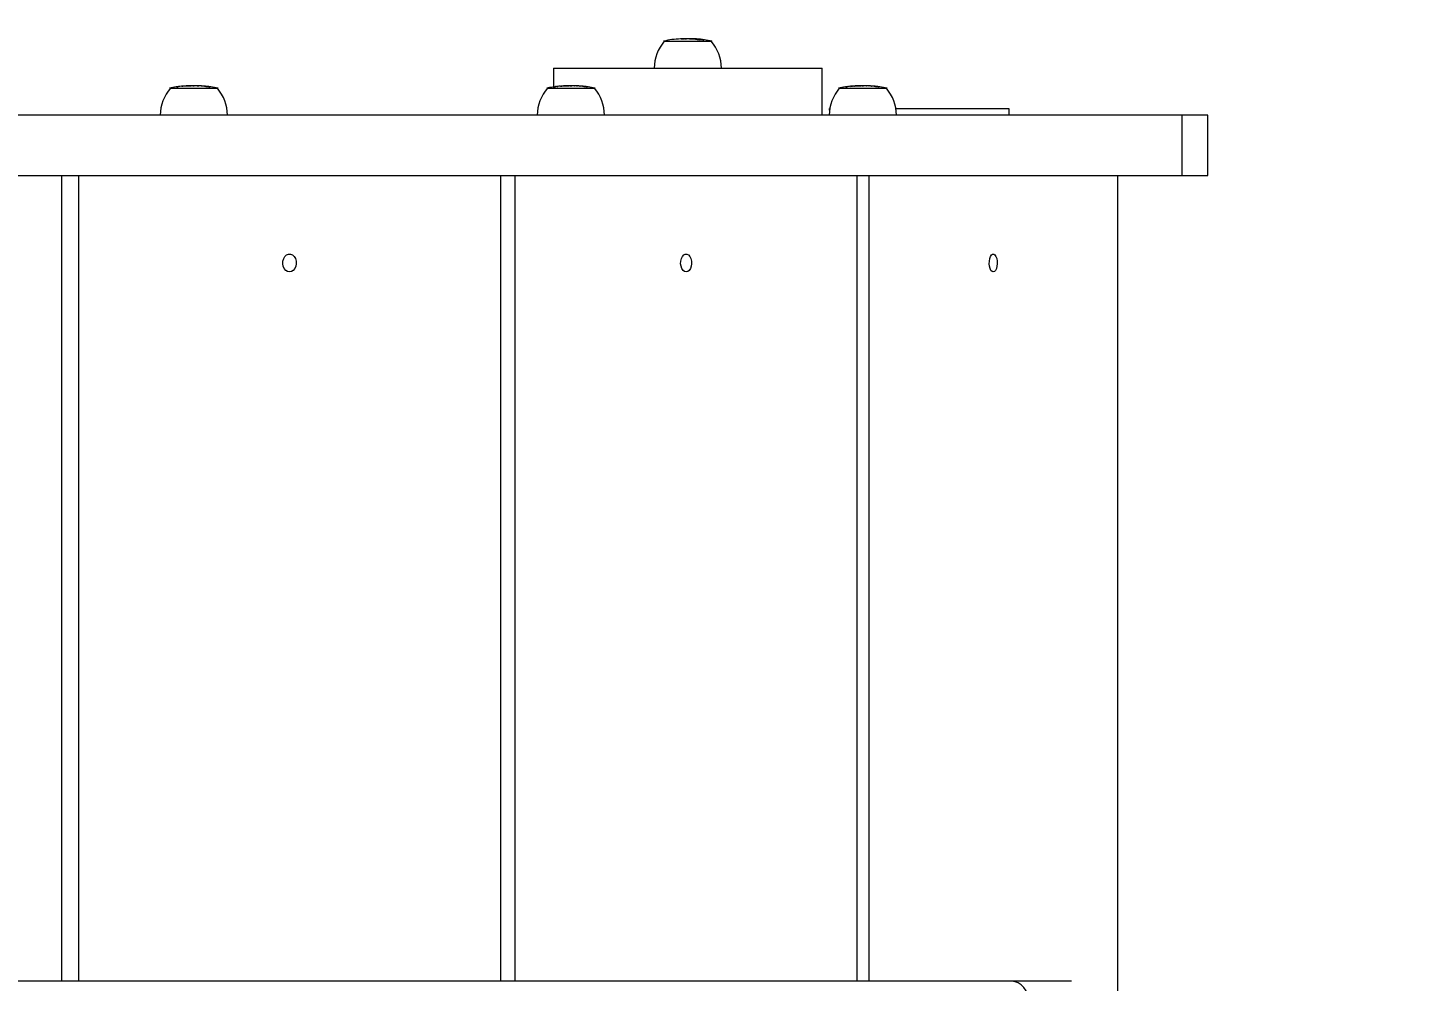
# Model space of a CAD drawing. Header units: millimetres. Extents: x -6796 to 9036, y -6828 to 5710.
# Drawn here: x 4953 to 5571, y 653 to 1078 of the extents above; entities that cross this region are included whole.
import ezdxf

# ---------------------------------------------------------------- set-up
doc = ezdxf.new("R2010")
doc.units = ezdxf.units.MM
doc.layers.add('DIKOM_РАЗМЕР_ЗОНА', color=7, linetype='Continuous')
doc.layers.add('DIKOM_РАЗМЕР_ОБЪЕКТА', color=7, linetype='Continuous')
doc.styles.add('style1', font='arial.ttf', dxfattribs={"width": 0.8})
doc.dimstyles.new('1-50', dxfattribs={"dimtxt": 300, "dimasz": 200, "dimexe": 100, "dimexo": 0, "dimgap": 100, "dimtad": 1, "dimtxsty": 'style1', "dimcen": 200, "dimclrd": 7, "dimclre": 7, "dimclrt": 7, "dimadec": 1, "dimazin": 2, "dimtfac": 1, "dimtmove": 0, "dimatfit": 2, "dimfxl": 0, "dimlwd": 25, "dimlwe": 18, "dimarcsym": 0})

# ---------------------------------------------------------------- blocks, each defined once
blk = doc.blocks.new('*D11')
at = {"layer": 'Defpoints', "color": 0, "transparency": 16777216}
for p in [(-5295.52, 688.88), (5479.37, 352.85), (5479.37, -5858.19)]:
    blk.add_point(p, dxfattribs=at)
at = {"layer": 'DIKOM_РАЗМЕР_ОБЪЕКТА', "color": 7, "lineweight": 18, "transparency": 16777216}
for p, q in [((-5295.52, 688.88), (-5295.52, -5958.19)), ((5479.37, 352.85), (5479.37, -5958.19))]:
    blk.add_line(p, q, dxfattribs=at)
at = {"layer": 'DIKOM_РАЗМЕР_ОБЪЕКТА', "color": 7, "lineweight": 25, "transparency": 16777216}
blk.add_line((-5095.52, -5858.19), (5279.37, -5858.19), dxfattribs=at)
at = {"layer": 'DIKOM_РАЗМЕР_ОБЪЕКТА', "color": 7, "transparency": 16777216}
for points in [[(-5095.52, -5824.85), (-5095.52, -5891.52), (-5295.52, -5858.19)], [(5279.37, -5824.85), (5279.37, -5891.52), (5479.37, -5858.19)]]:
    blk.add_solid(points, dxfattribs=at)
at = {"layer": 'DIKOM_РАЗМЕР_ОБЪЕКТА', "color": 7, "transparency": 16777216, "insert": (180.34, -5605.01), "char_height": 300, "attachment_point": 5, "style": 'style1'}
blk.add_mtext('10800', dxfattribs=at)
blk = doc.blocks.new('*D12')
at = {"layer": 'Defpoints', "color": 0, "transparency": 16777216}
for p in [(2948.75, 3709.77), (8020.57, 3709.77), (3585.49, -3770.48)]:
    blk.add_point(p, dxfattribs=at)
at = {"layer": 'DIKOM_РАЗМЕР_ОБЪЕКТА', "color": 7, "lineweight": 18, "transparency": 16777216}
for p, q in [((2948.75, 3709.77), (8120.57, 3709.77)), ((3585.49, -3770.48), (8120.57, -3770.48))]:
    blk.add_line(p, q, dxfattribs=at)
at = {"layer": 'DIKOM_РАЗМЕР_ОБЪЕКТА', "color": 7, "lineweight": 25, "transparency": 16777216}
blk.add_line((8020.57, -3570.48), (8020.57, 3509.77), dxfattribs=at)
at = {"layer": 'DIKOM_РАЗМЕР_ОБЪЕКТА', "color": 7, "transparency": 16777216}
for points in [[(7987.24, 3509.77), (8053.9, 3509.77), (8020.57, 3709.77)], [(7987.24, -3570.48), (8053.9, -3570.48), (8020.57, -3770.48)]]:
    blk.add_solid(points, dxfattribs=at)
at = {"layer": 'DIKOM_РАЗМЕР_ОБЪЕКТА', "color": 7, "transparency": 16777216, "insert": (7767.4, 241.53), "char_height": 300, "attachment_point": 5, "rotation": 90, "style": 'style1'}
blk.add_mtext('7500', dxfattribs=at)
blk = doc.blocks.new('*D13')
at = {"layer": 'Defpoints', "color": 0, "transparency": 16777216}
for p in [(3235.25, 5709.77), (3235.49, -5270.48), (8936.08, -5270.48)]:
    blk.add_point(p, dxfattribs=at)
at = {"layer": 'DIKOM_РАЗМЕР_ЗОНА', "color": 7, "lineweight": 18, "transparency": 16777216}
for p, q in [((3235.25, 5709.77), (9036.08, 5709.77)), ((3235.49, -5270.48), (9036.08, -5270.48))]:
    blk.add_line(p, q, dxfattribs=at)
at = {"layer": 'DIKOM_РАЗМЕР_ЗОНА', "color": 7, "lineweight": 25, "transparency": 16777216}
blk.add_line((8936.08, 5509.77), (8936.08, -5070.48), dxfattribs=at)
at = {"layer": 'DIKOM_РАЗМЕР_ЗОНА', "color": 7, "transparency": 16777216}
for points in [[(8902.74, 5509.77), (8969.41, 5509.77), (8936.08, 5709.77)], [(8902.74, -5070.48), (8969.41, -5070.48), (8936.08, -5270.48)]]:
    blk.add_solid(points, dxfattribs=at)
at = {"layer": 'DIKOM_РАЗМЕР_ЗОНА', "color": 7, "transparency": 16777216, "insert": (8682.91, 289.46), "char_height": 300, "attachment_point": 5, "rotation": 90, "style": 'style1'}
blk.add_mtext('11000', dxfattribs=at)
blk = doc.blocks.new('*D14')
at = {"layer": 'Defpoints', "color": 0, "transparency": 16777216}
for p in [(-6795.52, 688.88), (6979.37, 688.88), (6979.37, -6727.83)]:
    blk.add_point(p, dxfattribs=at)
at = {"layer": 'DIKOM_РАЗМЕР_ЗОНА', "color": 7, "lineweight": 18, "transparency": 16777216}
for p, q in [((-6795.52, 688.88), (-6795.52, -6827.83)), ((6979.37, 688.88), (6979.37, -6827.83))]:
    blk.add_line(p, q, dxfattribs=at)
at = {"layer": 'DIKOM_РАЗМЕР_ЗОНА', "color": 7, "lineweight": 25, "transparency": 16777216}
blk.add_line((-6595.52, -6727.83), (6779.37, -6727.83), dxfattribs=at)
at = {"layer": 'DIKOM_РАЗМЕР_ЗОНА', "color": 7, "transparency": 16777216}
for points in [[(-6595.52, -6694.5), (-6595.52, -6761.17), (-6795.52, -6727.83)], [(6779.37, -6694.5), (6779.37, -6761.17), (6979.37, -6727.83)]]:
    blk.add_solid(points, dxfattribs=at)
at = {"layer": 'DIKOM_РАЗМЕР_ЗОНА', "color": 7, "transparency": 16777216, "insert": (26.03, -6474.56), "char_height": 300, "attachment_point": 5, "style": 'style1'}
blk.add_mtext('13800', dxfattribs=at)

msp = doc.modelspace()

# ---------------------------------------------------------------- linework, layer by layer
at = {"color": 7, "linetype": 'Continuous', "lineweight": 15}
for p, q in [((5236.505, 1072.349), (5258.106, 1072.349)), ((5244.433, 1073.378), (5244.031, 1073.363)), ((5245.838, 1073.402), (5245.831, 1073.402)), ((5245.944, 1073.402), (5245.838, 1073.402)), ((5246.661, 1073.402), (5245.944, 1073.402)), ((5246.068, 1073.4), (5246.664, 1073.401)), ((5248.007, 1073.402), (5247.147, 1073.402)), ((5248.503, 1073.401), (5248.537, 1073.402)), ((5248.555, 1073.402), (5248.527, 1073.402)), ((5248.544, 1073.402), (5248.551, 1073.402)), ((5248.78, 1073.402), (5248.567, 1073.402)), ((5249.024, 1073.398), (5249.352, 1073.395)), ((5252.363, 1072.956), (5252.363, 1073.008)), ((5187.305, 1060.349), (5187.305, 1051.918)), ((5187.305, 1060.349), (5307.305, 1060.349)), ((5307.305, 1039.349), (5307.305, 1060.349)), ((5018.87, 1051.885), (5018.979, 1051.906)), ((5019.436, 1051.976), (5019.381, 1051.97)), ((5019.381, 1051.97), (5019.39, 1051.972)), ((5019.381, 1051.961), (5019.381, 1051.97)), ((5019.39, 1051.972), (5019.634, 1051.994)), ((5019.39, 1051.962), (5019.39, 1051.972)), ((5020.017, 1052.043), (5019.497, 1051.978)), ((5021.511, 1052.209), (5021.216, 1052.181)), ((5021.624, 1052.218), (5021.804, 1052.245)), ((5021.804, 1052.245), (5021.818, 1052.246)), ((5021.818, 1052.246), (5021.904, 1052.255)), ((5022.361, 1052.29), (5022.216, 1052.268)), ((5023.424, 1052.358), (5023.424, 1052.357)), ((5025.593, 1052.402), (5025.355, 1052.402)), ((5025.687, 1052.402), (5025.593, 1052.402)), ((5026.9, 1052.402), (5025.892, 1052.402)), ((5026.398, 1052.4), (5026.897, 1052.401)), ((5028.301, 1052.402), (5027.52, 1052.402)), ((5028.262, 1052.402), (5028.404, 1052.402)), ((5028.305, 1052.402), (5028.301, 1052.402)), ((5028.404, 1052.402), (5028.819, 1052.397)), ((5028.993, 1052.396), (5029.051, 1052.395)), ((5031.392, 1052.285), (5031.649, 1052.267)), ((5033.696, 1051.988), (5033.696, 1052.008)), ((5188.145, 1051.97), (5188.154, 1051.972)), ((5188.145, 1051.937), (5188.145, 1051.97)), ((5188.154, 1051.972), (5188.576, 1052.092)), ((5188.154, 1051.938), (5188.154, 1051.972)), ((5188.79, 1052.115), (5188.426, 1051.978)), ((5189.027, 1052.144), (5189.297, 1052.162)), ((5190.414, 1052.209), (5189.132, 1052.155)), ((5190.55, 1052.245), (5190.564, 1052.246)), ((5191.357, 1052.334), (5191.354, 1052.337)), ((5194.17, 1052.402), (5193.644, 1052.402)), ((5194.549, 1052.402), (5194.17, 1052.402)), ((5195.599, 1052.402), (5194.549, 1052.402)), ((5195.238, 1052.4), (5195.597, 1052.401)), ((5196.553, 1052.402), (5195.625, 1052.402)), ((5196.525, 1052.402), (5196.717, 1052.402)), ((5197.611, 1052.379), (5197.739, 1052.385)), ((5197.814, 1052.381), (5198.071, 1052.365)), ((5198.875, 1052.329), (5198.647, 1052.346)), ((5199.11, 1052.32), (5199.321, 1052.303)), ((5202.322, 1052.005), (5202.322, 1052.008)), ((5202.767, 1051.938), (5202.846, 1051.93)), ((5318.213, 1051.97), (5318.222, 1051.972)), ((5318.213, 1051.946), (5318.213, 1051.97)), ((5318.222, 1051.972), (5318.697, 1052.047)), ((5318.222, 1051.947), (5318.222, 1051.972)), ((5319.077, 1052.115), (5318.435, 1051.978)), ((5320.453, 1052.209), (5319.429, 1052.155)), ((5319.921, 1052.184), (5320.65, 1052.245)), ((5320.65, 1052.245), (5320.664, 1052.246)), ((5321.607, 1052.334), (5321.651, 1052.337)), ((5324.379, 1052.402), (5323.965, 1052.402)), ((5324.722, 1052.402), (5324.408, 1052.402)), ((5325.786, 1052.402), (5324.722, 1052.402)), ((5325.35, 1052.4), (5325.781, 1052.401)), ((5326.903, 1052.402), (5325.867, 1052.402)), ((5326.878, 1052.402), (5327.044, 1052.402)), ((5328.094, 1052.384), (5328.227, 1052.365)), ((5329.042, 1052.329), (5328.915, 1052.352)), ((5329.371, 1052.327), (5329.495, 1052.303)), ((5332.589, 1052.008), (5332.517, 1052.021)), ((5332.589, 1051.998), (5332.589, 1052.008)), ((5332.973, 1051.955), (5333.075, 1051.93)), ((5016.03, 1051.349), (5037.63, 1051.349)), ((5184.319, 1051.349), (5205.919, 1051.349)), ((5314.639, 1051.349), (5336.239, 1051.349)), ((5467.832, 1039.349), (4352.718, 1039.349)), ((5310.583, 1041.508), (5310.583, 1042.349)), ((5310.583, 1042.349), (5310.708, 1042.349)), ((5340.171, 1042.349), (5390.583, 1042.349)), ((5390.583, 1042.349), (5390.583, 1039.349)), ((5467.832, 1039.349), (5467.832, 1012.349)), ((5479.369, 1039.349), (5467.832, 1039.349)), ((5479.369, 1012.349), (5479.369, 1039.349)), ((4357.97, 1012.349), (5467.832, 1012.349)), ((4967.879, 652.849), (4967.879, 1012.349)), ((4975.278, 1012.349), (4975.278, 652.849)), ((5163.787, 652.849), (5163.787, 1012.349)), ((5170.17, 1012.349), (5170.17, 652.849)), ((5322.945, 652.849), (5322.945, 1012.349)), ((5328.066, 1012.349), (5328.066, 652.849)), ((5439.212, 366.349), (5439.212, 1012.349)), ((5467.832, 1012.349), (5479.369, 1012.349)), ((5391.835, 652.849), (4567.613, 652.849)), ((5418.505, 652.849), (5391.835, 652.849))]:
    msp.add_line(p, q, dxfattribs=at)
at = {"color": 7, "linetype": 'Continuous', "lineweight": 15, "flags": 128}
for points in [[(5069.532, 969.349), (5068.643, 969.527), (5067.833, 970.044), (5067.174, 970.855), (5066.725, 971.888), (5066.524, 973.05), (5066.592, 974.239), (5066.92, 975.349), (5067.481, 976.281), (5068.224, 976.953), (5069.083, 977.305), (5069.982, 977.305), (5070.841, 976.953), (5071.584, 976.281), (5072.144, 975.349), (5072.473, 974.239), (5072.54, 973.05), (5072.34, 971.888), (5071.89, 970.855), (5071.231, 970.044), (5070.422, 969.527), (5069.532, 969.349)], [(5246.558, 969.349), (5245.837, 969.527), (5245.181, 970.044), (5244.646, 970.855), (5244.282, 971.888), (5244.12, 973.05), (5244.174, 974.239), (5244.44, 975.349), (5244.895, 976.281), (5245.497, 976.953), (5246.193, 977.305), (5246.922, 977.305), (5247.618, 976.953), (5248.22, 976.281), (5248.674, 975.349), (5248.941, 974.239), (5248.995, 973.05), (5248.833, 971.888), (5248.469, 970.855), (5247.935, 970.044), (5247.278, 969.527), (5246.558, 969.349)], [(5383.639, 969.349), (5383.115, 969.527), (5382.637, 970.044), (5382.249, 970.855), (5381.984, 971.888), (5381.866, 973.05), (5381.905, 974.239), (5382.099, 975.349), (5382.429, 976.281), (5382.867, 976.953), (5383.374, 977.305), (5383.904, 977.305), (5384.411, 976.953), (5384.848, 976.281), (5385.179, 975.349), (5385.373, 974.239), (5385.413, 973.05), (5385.294, 971.888), (5385.029, 970.855), (5384.641, 970.044), (5384.163, 969.527), (5383.639, 969.349)], [(5399.646, 643.349), (5399.495, 645.203), (5399.051, 646.985), (5398.329, 648.627), (5397.358, 650.067), (5396.174, 651.248), (5394.824, 652.126), (5393.359, 652.667), (5391.835, 652.849)]]:
    msp.add_lwpolyline(points, dxfattribs=at)
at = {"color": 7, "linetype": 'Continuous', "lineweight": 15}
for centre, radius, start, end in [((5250.982, 1060.189), 18.677, 139.378843, 179.509067), ((5245.831, 1031.566), 41.836, 92.462322, 102.879622), ((5248.78, 1031.566), 41.836, 88.857206, 90), ((5248.78, 1031.566), 41.836, 77.120378, 86.641314), ((5243.629, 1060.189), 18.677, 0.490933, 40.621157), ((5025.355, 1010.566), 41.836, 98.77037, 102.879622), ((5025.355, 1010.566), 41.836, 97.864622, 98.137328), ((5025.355, 1010.566), 41.836, 95.680402, 97.336112), ((5025.355, 1010.566), 41.836, 94.732166, 95.119576), ((5025.355, 1010.566), 41.836, 93.269831, 94.103679), ((5025.355, 1010.566), 41.836, 90, 92.684497), ((5028.305, 1010.566), 41.836, 89.296131, 90), ((5028.305, 1010.566), 41.836, 87.250535, 88.376547), ((5028.305, 1010.566), 41.836, 85.528094, 86.624274), ((5028.305, 1010.566), 41.836, 82.280975, 84.926876), ((5028.305, 1010.566), 41.836, 77.120378, 81.647445), ((5193.644, 1010.566), 41.836, 99.394561, 102.879622), ((5193.644, 1010.566), 41.836, 97.058522, 97.773486), ((5193.644, 1010.566), 41.836, 94.820767, 95.967234), ((5193.644, 1010.566), 41.836, 93.131533, 94.18398), ((5193.644, 1010.566), 41.836, 90, 92.499669), ((5196.594, 1010.566), 41.836, 87.188173, 88.32886), ((5196.594, 1010.566), 41.836, 85.421313, 86.55366), ((5196.594, 1010.566), 41.836, 83.674057, 84.682441), ((5196.594, 1010.566), 41.836, 77.120378, 81.51107), ((5323.965, 1010.566), 41.836, 98.747399, 102.879622), ((5323.965, 1010.566), 41.836, 97.237935, 98.115796), ((5323.965, 1010.566), 41.836, 96.153984, 96.732053), ((5323.965, 1010.566), 41.836, 94.717751, 95.549258), ((5323.965, 1010.566), 41.836, 93.167575, 94.090774), ((5323.965, 1010.566), 41.836, 90, 92.588895), ((5326.914, 1010.566), 41.836, 87.260967, 88.384277), ((5326.914, 1010.566), 41.836, 85.755612, 86.636027), ((5326.914, 1010.566), 41.836, 82.301552, 85.091421), ((5326.914, 1010.566), 41.836, 77.120378, 81.66963), ((5030.507, 1039.189), 18.677, 139.378843, 179.509067), ((5023.153, 1039.189), 18.677, 0.490933, 40.621157), ((5198.796, 1039.189), 18.677, 139.378843, 179.509067), ((5191.442, 1039.189), 18.677, 0.490933, 40.621157), ((5329.116, 1039.189), 18.677, 139.378843, 179.509067), ((5321.763, 1039.189), 18.677, 0.490933, 40.621157)]:
    msp.add_arc(centre, radius, start, end, dxfattribs=at)
for points, knots in [([(5244.276, 1073.372), (5244.331, 1073.374), (5244.43, 1073.379), (5244.586, 1073.383), (5244.656, 1073.385)], [0, 0, 0, 0, 0.548654, 1, 1, 1, 1]), ([(5245.957, 1073.401), (5245.788, 1073.401), (5245.45, 1073.4), (5244.901, 1073.391), (5244.591, 1073.382), (5244.433, 1073.378)], [0, 0, 0, 0, 0.331745, 0.661172, 1, 1, 1, 1]), ([(5244.656, 1073.385), (5244.79, 1073.389), (5245.038, 1073.395), (5245.451, 1073.4), (5245.728, 1073.402), (5245.844, 1073.402), (5245.854, 1073.402)], [0, 0, 0, 0, 0.360736, 0.6654159, 0.9698404, 1, 1, 1, 1]), ([(5246.601, 1073.4), (5246.512, 1073.4), (5246.334, 1073.4), (5246.157, 1073.4), (5246.068, 1073.4)], [0, 0, 0, 0, 0.4996388, 1, 1, 1, 1]), ([(5249.02, 1073.396), (5248.297, 1073.399), (5247.49, 1073.404), (5246.684, 1073.4), (5246.601, 1073.4)], [0, 0, 0, 0, 0.8969452, 1, 1, 1, 1]), ([(5248.091, 1073.378), (5248.245, 1073.383), (5248.555, 1073.393), (5248.865, 1073.395), (5249.02, 1073.396)], [0, 0, 0, 0, 0.4984861, 1, 1, 1, 1]), ([(5248.469, 1073.365), (5248.408, 1073.367), (5248.282, 1073.372), (5248.156, 1073.376), (5248.091, 1073.378)], [0, 0, 0, 0, 0.4841056, 1, 1, 1, 1]), ([(5250.412, 1073.37), (5250.088, 1073.378), (5249.44, 1073.394), (5248.793, 1073.375), (5248.469, 1073.365)], [0, 0, 0, 0, 0.5001008, 1, 1, 1, 1]), ([(5249.149, 1073.329), (5249.473, 1073.341), (5250.121, 1073.365), (5250.768, 1073.345), (5251.092, 1073.335)], [0, 0, 0, 0, 0.4999024, 1, 1, 1, 1]), ([(5249.527, 1073.303), (5249.467, 1073.308), (5249.341, 1073.317), (5249.215, 1073.325), (5249.149, 1073.329)], [0, 0, 0, 0, 0.4765812, 1, 1, 1, 1]), ([(5249.352, 1073.395), (5249.467, 1073.394), (5249.694, 1073.392), (5249.921, 1073.386), (5250.034, 1073.383)], [0, 0, 0, 0, 0.5021506, 1, 1, 1, 1]), ([(5251.47, 1073.31), (5251.147, 1073.321), (5250.499, 1073.342), (5249.851, 1073.316), (5249.527, 1073.303)], [0, 0, 0, 0, 0.5000962, 1, 1, 1, 1]), ([(5250.034, 1073.383), (5250.099, 1073.381), (5250.225, 1073.377), (5250.351, 1073.372), (5250.412, 1073.37)], [0, 0, 0, 0, 0.5157483, 1, 1, 1, 1]), ([(5251.504, 1073.091), (5251.335, 1073.114), (5251.056, 1073.152), (5250.78, 1073.2), (5250.667, 1073.23), (5250.685, 1073.241), (5250.69, 1073.245)], [0, 0, 0, 0, 0.3815022, 0.6316513, 0.8819385, 1, 1, 1, 1]), ([(5250.705, 1073.265), (5250.755, 1073.272), (5250.836, 1073.283), (5250.995, 1073.284), (5251.055, 1073.285)], [0, 0, 0, 0, 0.6175418, 1, 1, 1, 1]), ([(5251.055, 1073.285), (5251.25, 1073.282), (5251.537, 1073.278), (5252.058, 1073.247), (5252.473, 1073.213), (5252.938, 1073.166), (5253.234, 1073.127), (5253.403, 1073.105)], [0, 0, 0, 0, 0.3342668, 0.4935237, 0.6244473, 0.7849066, 1, 1, 1, 1]), ([(5251.092, 1073.335), (5251.158, 1073.331), (5251.285, 1073.323), (5251.411, 1073.314), (5251.47, 1073.31)], [0, 0, 0, 0, 0.5244356, 1, 1, 1, 1]), ([(5251.428, 1073.248), (5251.324, 1073.246), (5251.158, 1073.244), (5251.093, 1073.222), (5251.133, 1073.198), (5251.288, 1073.166), (5251.515, 1073.134), (5251.676, 1073.111), (5251.737, 1073.103)], [0, 0, 0, 0, 0.2787129, 0.446719, 0.5833045, 0.7205231, 0.8955106, 1, 1, 1, 1]), ([(5253.213, 1073.11), (5253.082, 1073.128), (5252.869, 1073.157), (5252.519, 1073.193), (5252.193, 1073.221), (5251.826, 1073.242), (5251.585, 1073.248), (5251.453, 1073.248), (5251.428, 1073.248)], [0, 0, 0, 0, 0.2196414, 0.3569244, 0.4943668, 0.6727102, 0.9373741, 1, 1, 1, 1]), ([(5252.514, 1072.93), (5252.342, 1072.96), (5252.005, 1073.018), (5251.668, 1073.067), (5251.504, 1073.091)], [0, 0, 0, 0, 0.5122663, 1, 1, 1, 1]), ([(5251.737, 1073.103), (5251.839, 1073.088), (5252.048, 1073.058), (5252.256, 1073.025), (5252.363, 1073.008)], [0, 0, 0, 0, 0.4886034, 1, 1, 1, 1]), ([(5252.363, 1073.008), (5252.611, 1073.017), (5253.107, 1073.036), (5253.604, 1073.021), (5253.852, 1073.014)], [0, 0, 0, 0, 0.5001192, 1, 1, 1, 1]), ([(5254.457, 1072.938), (5254.133, 1072.952), (5253.485, 1072.979), (5252.838, 1072.947), (5252.514, 1072.93)], [0, 0, 0, 0, 0.4998717, 1, 1, 1, 1]), ([(5253.852, 1073.014), (5253.743, 1073.031), (5253.531, 1073.065), (5253.318, 1073.095), (5253.213, 1073.11)], [0, 0, 0, 0, 0.5102801, 1, 1, 1, 1]), ([(5253.403, 1073.105), (5253.575, 1073.08), (5253.927, 1073.029), (5254.278, 1072.969), (5254.457, 1072.938)], [0, 0, 0, 0, 0.4895109, 1, 1, 1, 1]), ([(5019.497, 1051.978), (5019.402, 1051.964), (5019.193, 1051.934), (5018.984, 1051.903), (5018.87, 1051.885)], [0, 0, 0, 0, 0.4556678, 1, 1, 1, 1]), ([(5022.216, 1052.268), (5022.095, 1052.258), (5021.86, 1052.24), (5021.626, 1052.22), (5021.511, 1052.209)], [0, 0, 0, 0, 0.5130389, 1, 1, 1, 1]), ([(5024.468, 1052.378), (5024.262, 1052.372), (5023.884, 1052.362), (5023.429, 1052.348), (5023.121, 1052.338), (5022.975, 1052.334), (5022.984, 1052.334), (5022.987, 1052.334)], [0, 0, 0, 0, 0.2492467, 0.4567688, 0.6638071, 0.885087, 1, 1, 1, 1]), ([(5023.448, 1052.358), (5023.445, 1052.358), (5023.439, 1052.357), (5023.606, 1052.362), (5023.88, 1052.369), (5024.202, 1052.378), (5024.42, 1052.383), (5024.505, 1052.385)], [0, 0, 0, 0, 0.2142328, 0.427566, 0.6411796, 0.8608829, 1, 1, 1, 1]), ([(5025.909, 1052.401), (5025.782, 1052.401), (5025.532, 1052.4), (5025.006, 1052.391), (5024.649, 1052.382), (5024.468, 1052.378)], [0, 0, 0, 0, 0.3372601, 0.6638758, 1, 1, 1, 1]), ([(5024.505, 1052.385), (5024.659, 1052.389), (5024.943, 1052.395), (5025.318, 1052.4), (5025.542, 1052.402), (5025.609, 1052.402), (5025.617, 1052.402)], [0, 0, 0, 0, 0.357358, 0.6585523, 0.9597627, 1, 1, 1, 1]), ([(5027.034, 1052.4), (5026.928, 1052.4), (5026.716, 1052.4), (5026.504, 1052.4), (5026.398, 1052.4)], [0, 0, 0, 0, 0.4996248, 1, 1, 1, 1]), ([(5028.989, 1052.396), (5028.405, 1052.399), (5027.753, 1052.404), (5027.101, 1052.4), (5027.034, 1052.4)], [0, 0, 0, 0, 0.896856, 1, 1, 1, 1]), ([(5028.817, 1052.378), (5028.845, 1052.383), (5028.902, 1052.393), (5028.96, 1052.395), (5028.989, 1052.396)], [0, 0, 0, 0, 0.4984567, 1, 1, 1, 1]), ([(5029.269, 1052.365), (5029.196, 1052.367), (5029.045, 1052.372), (5028.894, 1052.376), (5028.817, 1052.378)], [0, 0, 0, 0, 0.4842029, 1, 1, 1, 1]), ([(5029.49, 1052.382), (5029.476, 1052.383), (5029.403, 1052.391), (5029.329, 1052.376), (5029.269, 1052.365)], [0, 0, 0, 0, 0.1834253, 1, 1, 1, 1]), ([(5030.082, 1052.329), (5030.143, 1052.343), (5030.22, 1052.361), (5030.296, 1052.351), (5030.312, 1052.349)], [0, 0, 0, 0, 0.7854571, 1, 1, 1, 1]), ([(5030.535, 1052.303), (5030.463, 1052.308), (5030.312, 1052.317), (5030.161, 1052.325), (5030.082, 1052.329)], [0, 0, 0, 0, 0.4763594, 1, 1, 1, 1]), ([(5030.769, 1052.324), (5030.751, 1052.327), (5030.674, 1052.338), (5030.595, 1052.318), (5030.535, 1052.303)], [0, 0, 0, 0, 0.230867, 1, 1, 1, 1]), ([(5032.898, 1052.091), (5032.698, 1052.114), (5032.365, 1052.152), (5031.938, 1052.2), (5031.627, 1052.239), (5031.43, 1052.268), (5031.364, 1052.28), (5031.375, 1052.282), (5031.376, 1052.282)], [0, 0, 0, 0, 0.2436078, 0.4033215, 0.5631549, 0.7733445, 0.989933, 1, 1, 1, 1]), ([(5031.847, 1052.243), (5031.842, 1052.242), (5031.831, 1052.24), (5031.945, 1052.222), (5032.124, 1052.198), (5032.393, 1052.166), (5032.682, 1052.134), (5032.875, 1052.111), (5032.947, 1052.103)], [0, 0, 0, 0, 0.1754442, 0.3675161, 0.5236337, 0.6806184, 0.8805889, 1, 1, 1, 1]), ([(5032.006, 1052.238), (5031.946, 1052.243), (5031.873, 1052.249), (5031.848, 1052.248), (5031.843, 1052.248)], [0, 0, 0, 0, 0.8050568, 1, 1, 1, 1]), ([(5034.106, 1051.93), (5033.9, 1051.96), (5033.498, 1052.018), (5033.095, 1052.067), (5032.898, 1052.091)], [0, 0, 0, 0, 0.5125152, 1, 1, 1, 1]), ([(5032.947, 1052.103), (5033.07, 1052.088), (5033.319, 1052.058), (5033.569, 1052.025), (5033.696, 1052.008)], [0, 0, 0, 0, 0.488879, 1, 1, 1, 1]), ([(5033.696, 1052.008), (5033.742, 1052.018), (5033.818, 1052.035), (5033.893, 1052.023), (5033.923, 1052.019)], [0, 0, 0, 0, 0.612064, 1, 1, 1, 1]), ([(5034.38, 1051.951), (5034.349, 1051.957), (5034.257, 1051.975), (5034.166, 1051.948), (5034.106, 1051.93)], [0, 0, 0, 0, 0.3390477, 1, 1, 1, 1]), ([(5187.142, 1051.893), (5187.226, 1051.906), (5187.375, 1051.929), (5187.524, 1051.951), (5187.589, 1051.961)], [0, 0, 0, 0, 0.5632245, 1, 1, 1, 1]), ([(5187.807, 1051.885), (5187.696, 1051.902), (5187.475, 1051.934), (5187.253, 1051.907), (5187.142, 1051.893)], [0, 0, 0, 0, 0.5001454, 1, 1, 1, 1]), ([(5187.589, 1051.961), (5187.681, 1051.973), (5187.866, 1051.997), (5188.052, 1051.979), (5188.145, 1051.97)], [0, 0, 0, 0, 0.5001631, 1, 1, 1, 1]), ([(5188.426, 1051.978), (5188.332, 1051.964), (5188.125, 1051.935), (5187.919, 1051.903), (5187.807, 1051.885)], [0, 0, 0, 0, 0.4562252, 1, 1, 1, 1]), ([(5188.867, 1052.128), (5188.855, 1052.126), (5188.837, 1052.124), (5188.81, 1052.119), (5188.796, 1052.117), (5188.79, 1052.115)], [0, 0, 0, 0, 0.4999998, 0.7500404, 1, 1, 1, 1]), ([(5188.877, 1052.129), (5188.875, 1052.129), (5188.872, 1052.129), (5188.869, 1052.128), (5188.867, 1052.128)], [0, 0, 0, 0, 0.5775348, 1, 1, 1, 1]), ([(5189.132, 1052.155), (5189.087, 1052.151), (5189.021, 1052.145), (5188.935, 1052.136), (5188.896, 1052.131), (5188.877, 1052.129)], [0, 0, 0, 0, 0.4999519, 0.7497208, 1, 1, 1, 1]), ([(5191.11, 1052.268), (5190.991, 1052.258), (5190.759, 1052.24), (5190.527, 1052.22), (5190.414, 1052.209)], [0, 0, 0, 0, 0.512868, 1, 1, 1, 1]), ([(5190.592, 1052.284), (5190.654, 1052.29), (5190.826, 1052.306), (5190.999, 1052.283), (5191.11, 1052.268)], [0, 0, 0, 0, 0.3583667, 1, 1, 1, 1]), ([(5193.346, 1052.378), (5193.138, 1052.372), (5192.756, 1052.362), (5192.222, 1052.348), (5191.798, 1052.338), (5191.492, 1052.333), (5191.402, 1052.334), (5191.357, 1052.334)], [0, 0, 0, 0, 0.2252198, 0.4129768, 0.6000805, 0.8000735, 1, 1, 1, 1]), ([(5191.818, 1052.362), (5191.79, 1052.36), (5191.743, 1052.358), (5191.785, 1052.358), (5191.803, 1052.357)], [0, 0, 0, 0, 0.5735907, 1, 1, 1, 1]), ([(5191.803, 1052.357), (5191.856, 1052.357), (5191.943, 1052.357), (5192.254, 1052.362), (5192.604, 1052.369), (5192.959, 1052.378), (5193.179, 1052.383), (5193.263, 1052.385)], [0, 0, 0, 0, 0.3017974, 0.4914118, 0.6811345, 0.8765349, 1, 1, 1, 1]), ([(5193.263, 1052.385), (5193.411, 1052.389), (5193.683, 1052.395), (5194.002, 1052.4), (5194.191, 1052.402), (5194.258, 1052.401), (5194.242, 1052.4), (5194.239, 1052.4)], [0, 0, 0, 0, 0.2691989, 0.496298, 0.7234751, 0.9380927, 1, 1, 1, 1]), ([(5194.552, 1052.401), (5194.472, 1052.401), (5194.31, 1052.4), (5193.866, 1052.391), (5193.521, 1052.382), (5193.346, 1052.378)], [0, 0, 0, 0, 0.3297974, 0.6602405, 1, 1, 1, 1]), ([(5194.721, 1052.401), (5194.749, 1052.401), (5194.789, 1052.402), (5194.93, 1052.402), (5195.041, 1052.401), (5195.142, 1052.401)], [0, 0, 0, 0, 0.2038593, 0.2853611, 1, 1, 1, 1]), ([(5195.866, 1052.4), (5195.761, 1052.4), (5195.552, 1052.4), (5195.342, 1052.4), (5195.238, 1052.4)], [0, 0, 0, 0, 0.4999914, 1, 1, 1, 1]), ([(5197.307, 1052.396), (5196.876, 1052.399), (5196.395, 1052.404), (5195.915, 1052.4), (5195.866, 1052.4)], [0, 0, 0, 0, 0.8969587, 1, 1, 1, 1]), ([(5197.625, 1052.378), (5197.572, 1052.383), (5197.467, 1052.393), (5197.36, 1052.395), (5197.307, 1052.396)], [0, 0, 0, 0, 0.4984424, 1, 1, 1, 1]), ([(5198.071, 1052.365), (5197.999, 1052.367), (5197.851, 1052.372), (5197.702, 1052.376), (5197.625, 1052.378)], [0, 0, 0, 0, 0.4839877, 1, 1, 1, 1]), ([(5199.321, 1052.303), (5199.25, 1052.308), (5199.102, 1052.317), (5198.953, 1052.325), (5198.875, 1052.329)], [0, 0, 0, 0, 0.4765441, 1, 1, 1, 1]), ([(5201.654, 1052.091), (5201.456, 1052.114), (5201.129, 1052.152), (5200.659, 1052.201), (5200.277, 1052.238), (5200.03, 1052.261), (5199.947, 1052.267), (5199.935, 1052.268)], [0, 0, 0, 0, 0.3020083, 0.5001048, 0.6981422, 0.9587416, 1, 1, 1, 1]), ([(5200.252, 1052.24), (5200.263, 1052.239), (5200.307, 1052.237), (5200.474, 1052.222), (5200.717, 1052.198), (5201.027, 1052.166), (5201.32, 1052.134), (5201.512, 1052.111), (5201.583, 1052.103)], [0, 0, 0, 0, 0.0749316, 0.2904586, 0.4654392, 0.6416211, 0.8660225, 1, 1, 1, 1]), ([(5201.583, 1052.103), (5201.704, 1052.088), (5201.95, 1052.058), (5202.197, 1052.025), (5202.322, 1052.008)], [0, 0, 0, 0, 0.488727, 1, 1, 1, 1]), ([(5202.846, 1051.93), (5202.643, 1051.96), (5202.246, 1052.018), (5201.848, 1052.067), (5201.654, 1052.091)], [0, 0, 0, 0, 0.5124657, 1, 1, 1, 1]), ([(5317.806, 1051.885), (5317.759, 1051.904), (5317.693, 1051.93), (5317.625, 1051.913), (5317.605, 1051.908)], [0, 0, 0, 0, 0.7003291, 1, 1, 1, 1]), ([(5318.435, 1051.978), (5318.339, 1051.964), (5318.13, 1051.935), (5317.92, 1051.903), (5317.806, 1051.885)], [0, 0, 0, 0, 0.4561393, 1, 1, 1, 1]), ([(5318.061, 1051.979), (5318.073, 1051.982), (5318.123, 1051.995), (5318.174, 1051.981), (5318.213, 1051.97)], [0, 0, 0, 0, 0.2260816, 1, 1, 1, 1]), ([(5321.159, 1052.268), (5321.038, 1052.258), (5320.803, 1052.24), (5320.568, 1052.22), (5320.453, 1052.209)], [0, 0, 0, 0, 0.5130106, 1, 1, 1, 1]), ([(5320.979, 1052.29), (5320.992, 1052.293), (5321.052, 1052.304), (5321.112, 1052.284), (5321.159, 1052.268)], [0, 0, 0, 0, 0.2146153, 1, 1, 1, 1]), ([(5323.425, 1052.378), (5323.215, 1052.372), (5322.831, 1052.362), (5322.322, 1052.348), (5321.936, 1052.338), (5321.682, 1052.333), (5321.632, 1052.334), (5321.607, 1052.334)], [0, 0, 0, 0, 0.2253547, 0.4129057, 0.6001236, 0.8000626, 1, 1, 1, 1]), ([(5322.073, 1052.359), (5322.068, 1052.359), (5322.035, 1052.358), (5322.049, 1052.357), (5322.06, 1052.357)], [0, 0, 0, 0, 0.1661433, 1, 1, 1, 1]), ([(5322.06, 1052.357), (5322.09, 1052.357), (5322.14, 1052.357), (5322.408, 1052.362), (5322.733, 1052.369), (5323.08, 1052.378), (5323.301, 1052.383), (5323.387, 1052.385)], [0, 0, 0, 0, 0.3018089, 0.4914073, 0.6811671, 0.8764434, 1, 1, 1, 1]), ([(5323.387, 1052.385), (5323.538, 1052.389), (5323.817, 1052.395), (5324.161, 1052.4), (5324.397, 1052.402), (5324.456, 1052.401), (5324.484, 1052.401)], [0, 0, 0, 0, 0.2867972, 0.5290372, 0.771115, 1, 1, 1, 1]), ([(5324.732, 1052.401), (5324.633, 1052.401), (5324.436, 1052.4), (5323.957, 1052.391), (5323.604, 1052.382), (5323.425, 1052.378)], [0, 0, 0, 0, 0.33321, 0.6621415, 1, 1, 1, 1]), ([(5325.034, 1052.401), (5325.124, 1052.401), (5325.227, 1052.402), (5325.43, 1052.402), (5325.544, 1052.401), (5325.646, 1052.401)], [0, 0, 0, 0, 0.443491, 0.5003794, 1, 1, 1, 1]), ([(5325.988, 1052.4), (5325.882, 1052.4), (5325.669, 1052.4), (5325.457, 1052.4), (5325.35, 1052.4)], [0, 0, 0, 0, 0.4996211, 1, 1, 1, 1]), ([(5327.639, 1052.396), (5327.145, 1052.399), (5326.595, 1052.404), (5326.044, 1052.4), (5325.988, 1052.4)], [0, 0, 0, 0, 0.8969206, 1, 1, 1, 1]), ([(5327.774, 1052.378), (5327.752, 1052.383), (5327.707, 1052.393), (5327.662, 1052.395), (5327.639, 1052.396)], [0, 0, 0, 0, 0.4984892, 1, 1, 1, 1]), ([(5328.227, 1052.365), (5328.154, 1052.367), (5328.003, 1052.372), (5327.852, 1052.376), (5327.774, 1052.378)], [0, 0, 0, 0, 0.4842297, 1, 1, 1, 1]), ([(5329.495, 1052.303), (5329.423, 1052.308), (5329.273, 1052.317), (5329.121, 1052.325), (5329.042, 1052.329)], [0, 0, 0, 0, 0.4758627, 1, 1, 1, 1]), ([(5331.864, 1052.091), (5331.663, 1052.114), (5331.33, 1052.152), (5330.873, 1052.2), (5330.51, 1052.239), (5330.229, 1052.268), (5330.078, 1052.282), (5330.047, 1052.284), (5330.036, 1052.285)], [0, 0, 0, 0, 0.2166601, 0.3588131, 0.5009618, 0.6879386, 0.8807055, 1, 1, 1, 1]), ([(5330.49, 1052.248), (5330.513, 1052.246), (5330.551, 1052.244), (5330.756, 1052.222), (5330.98, 1052.198), (5331.277, 1052.166), (5331.572, 1052.134), (5331.766, 1052.111), (5331.839, 1052.103)], [0, 0, 0, 0, 0.2787101, 0.4466888, 0.5831183, 0.7204314, 0.8955017, 1, 1, 1, 1]), ([(5331.839, 1052.103), (5331.961, 1052.088), (5332.211, 1052.058), (5332.461, 1052.025), (5332.589, 1052.008)], [0, 0, 0, 0, 0.4885914, 1, 1, 1, 1]), ([(5333.075, 1051.93), (5332.868, 1051.96), (5332.465, 1052.018), (5332.061, 1052.067), (5331.864, 1052.091)], [0, 0, 0, 0, 0.5124874, 1, 1, 1, 1])]:
    msp.add_open_spline(points, degree=3, knots=knots, dxfattribs=at)

# ---------------------------------------------------------------- dimensions: what is measured, and where the dimension line sits
at = {"layer": 'DIKOM_РАЗМЕР_ЗОНА', "color": 3}
dim = msp.add_linear_dim(base=(8936.077, -5270.479), p1=(3235.253, 5709.772), p2=(3235.487, -5270.479), angle=90, text='11000', dimstyle='1-50', dxfattribs=at)
dim.commit()
dim.dimension.update_dxf_attribs({"geometry": '*D13', "text_midpoint": (8936.077, 289.463), "dimtype": 160})
dim = msp.add_linear_dim(base=(6979.369, -6727.833), p1=(-6795.523, 688.881), p2=(6979.369, 688.881), text='13800', dimstyle='1-50', dxfattribs=at)
dim.commit()
dim.dimension.update_dxf_attribs({"geometry": '*D14', "text_midpoint": (26.027, -6727.833), "dimtype": 160})
at = {"layer": 'DIKOM_РАЗМЕР_ОБЪЕКТА', "color": 3}
dim = msp.add_linear_dim(base=(8020.571, 3709.772), p1=(3585.487, -3770.479), p2=(2948.753, 3709.772), angle=90, text='7500', dimstyle='1-50', dxfattribs=at)
dim.commit()
dim.dimension.update_dxf_attribs({"geometry": '*D12', "text_midpoint": (8020.571, 241.526), "dimtype": 160})
dim = msp.add_linear_dim(base=(5479.369, -5858.185), p1=(-5295.523, 688.88), p2=(5479.369, 352.849), text='10800', dimstyle='1-50', dxfattribs=at)
dim.commit()
dim.dimension.update_dxf_attribs({"geometry": '*D11', "text_midpoint": (180.342, -5858.185), "dimtype": 160})

doc.saveas('drawing.dxf')
